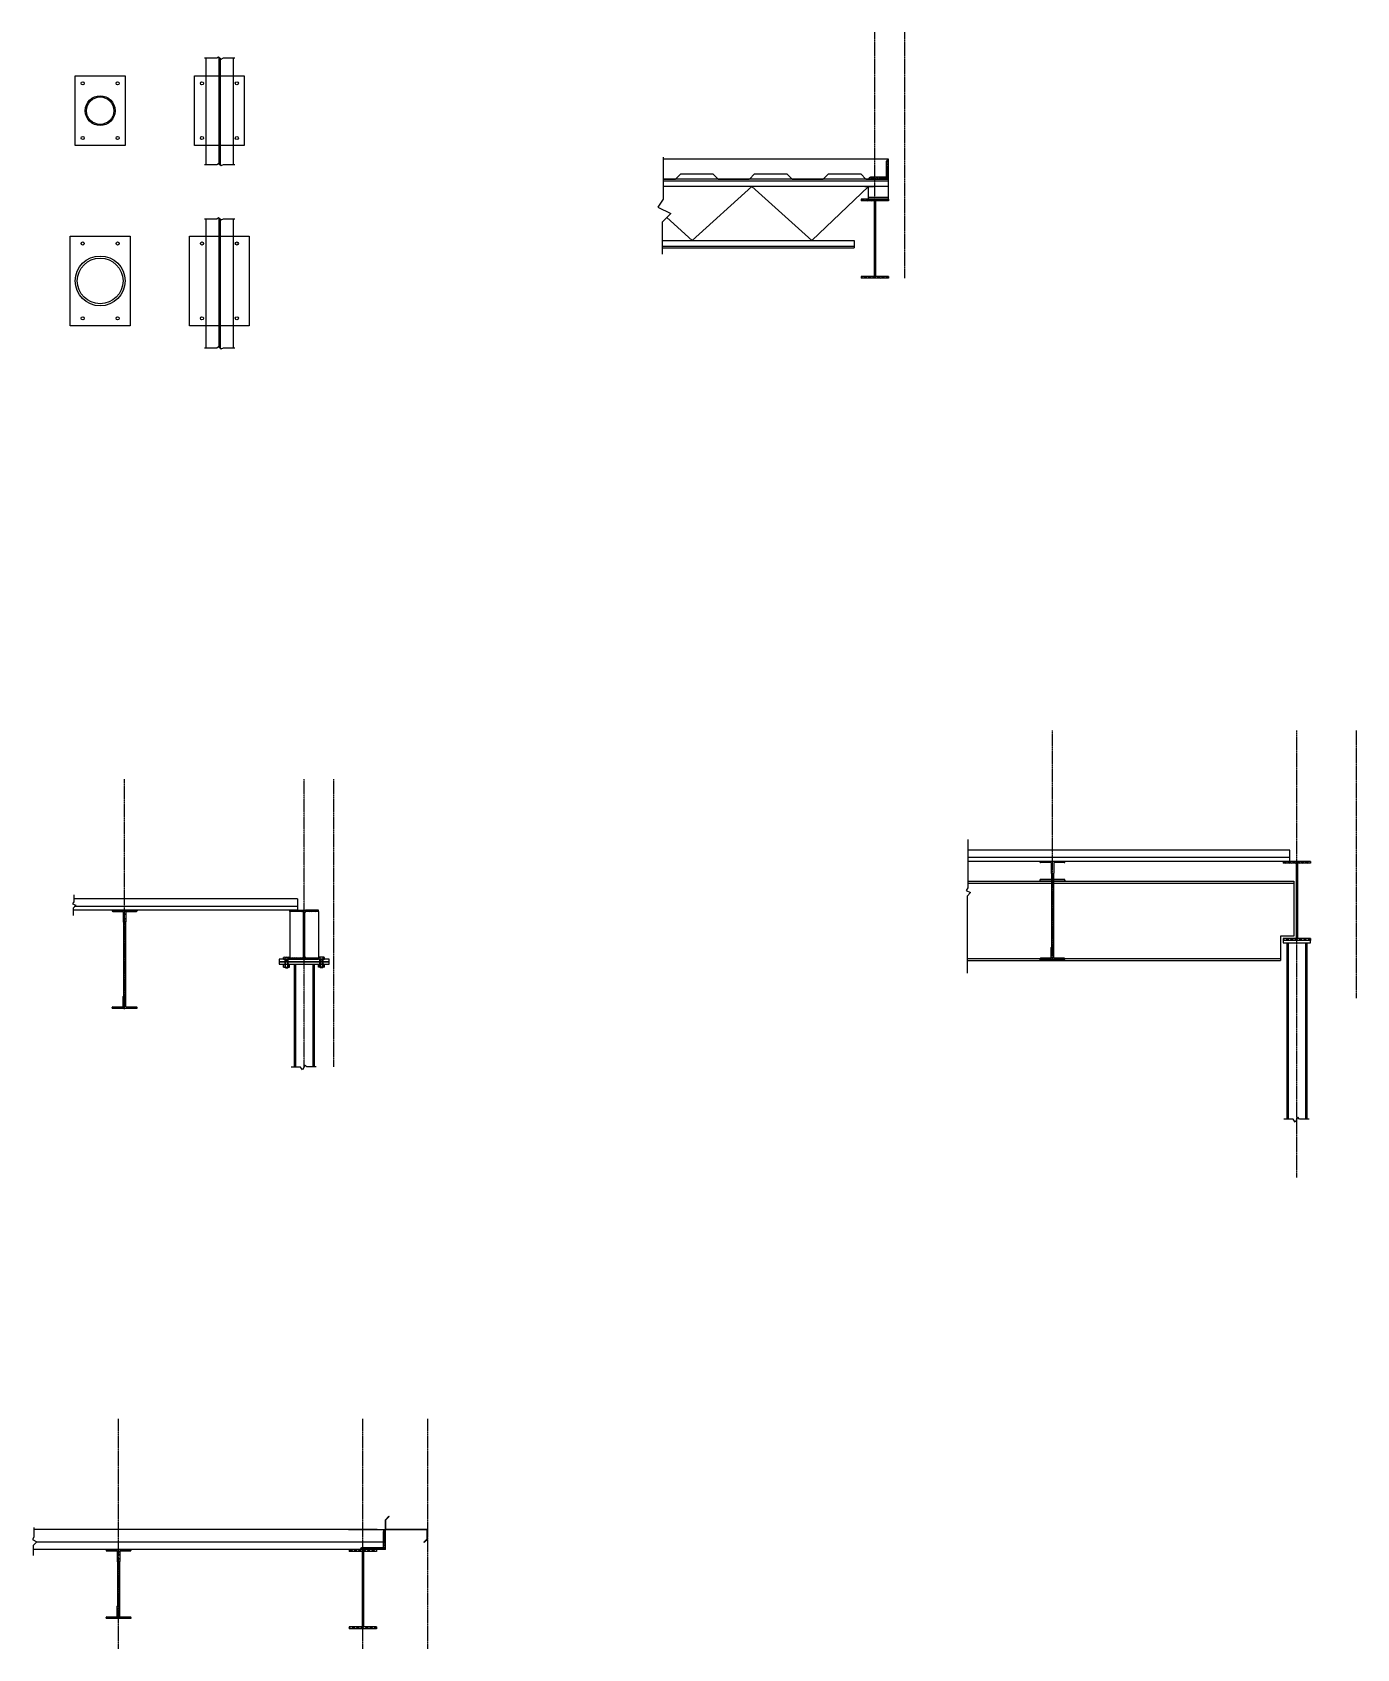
# Model space of a CAD drawing. Header units: millimetres. Extents: x -83614 to 248318, y 36678 to 90681.
# Drawn here: x 234848 to 241593, y 81213 to 89449 of the extents above; entities that cross this region are included whole.
import ezdxf

# ---------------------------------------------------------------- set-up
doc = ezdxf.new("R2010")
doc.units = ezdxf.units.MM
doc.linetypes.add('CENTER', pattern=[2, 1.25, -0.25, 0.25, -0.25])
for name, color, linetype in [('Arch_Section_Truss', 45, 'Continuous'), ('C-241-1', 241, 'Continuous'), ('Center', 251, 'CENTER'), ('L1', 1, 'Continuous'), ('LAYER131A', 131, 'Continuous'), ('Section_Sheathing', 150, 'Continuous'), ('Struc_Section_BP', 135, 'Continuous'), ('Struc_Section_Conc', 71, 'Continuous'), ('Struc_Section_OWSJ', 131, 'Continuous'), ('Struc_Section_StAngle', 2, 'Continuous'), ('Struc_Section_Steel', 11, 'Continuous'), ('Struc_Section_StGirt', 151, 'Continuous'), ('Struc_Steel_Beam', 22, 'Continuous'), ('Struc_Steel_Deck', 41, 'Continuous'), ('Struc_Steel_Joist', 21, 'Continuous'), ('TEXT', 4, 'Continuous')]:
    doc.layers.add(name, color=color, linetype=linetype)

# ---------------------------------------------------------------- blocks, each defined once
blk = doc.blocks.new('Hex Nut - 10 mm side')
at = {"color": 0, "linetype": 'Continuous'}
for p, q in [((-9.2, -6.8), (-9.2, 6.8)), ((-0.7, 9.1), (-8.5, 9.1)), ((-0.7, 4.5), (-8.5, 4.5)), ((0, -6.8), (0, 6.8)), ((-0.7, -4.5), (-8.5, -4.5)), ((-0.7, -9.1), (-8.5, -9.1))]:
    blk.add_line(p, q, dxfattribs=at)
for centre, radius, start, end in [((-5, 6.8), 4.19, 147.1328, 212.8672), ((6.6, 0), 15.7, 163.2214, 196.7786), ((-4.2, 6.8), 4.19, 327.1328, 32.8672), ((-15.7, 0), 15.7, 343.2214, 16.7787), ((-5, -6.8), 4.19, 147.1328, 212.8672), ((-4.2, -6.8), 4.19, 327.1328, 32.8672)]:
    blk.add_arc(centre, radius, start, end, dxfattribs=at)
blk = doc.blocks.new('OWSJ1')
at = {"layer": 'TEXT'}
h = blk.add_hatch(dxfattribs=at)
h.set_pattern_fill('STEEL', color=131, scale=8, style=0)
h.set_pattern_definition([(45, (-5931.7465, -888.5996), (-0.70710678, 0.70710678), []), (45, (-5931.7465, -888.0996), (-0.70710678, 0.70710678), [])])
h.paths.add_polyline_path([(-0.25, 11.38, 0.414214), (-0.13, 11.25), (0.12, 11.25, 0.414214), (0.25, 11.38), (0.25, 13.5), (2.37, 13.5, 0.414214), (2.5, 13.62), (2.5, 13.75), (-2.5, 13.75), (-2.5, 13.62, 0.414214), (-2.38, 13.5), (-0.25, 13.5)])
h.paths.add_polyline_path([(-2.5, 0), (2.5, 0), (2.5, 0.12, 0.414214), (2.37, 0.25), (0.25, 0.25), (0.25, 2.37, 0.414214), (0.12, 2.5), (-0.13, 2.5, 0.414214), (-0.25, 2.37), (-0.25, 0.25), (-2.38, 0.25, 0.414214), (-2.5, 0.12)])
at = {"layer": 'Struc_Steel_Joist', "color": 150}
for p, q in [((-2.5, 13.75), (2.5, 13.75)), ((-2.5, 13.75), (-2.5, 13.62)), ((-2.38, 13.5), (-0.25, 13.5)), ((-0.25, 13.5), (-0.25, 11.38)), ((0.25, 13.5), (2.37, 13.5)), ((0.25, 13.5), (0.25, 11.38)), ((2.5, 13.75), (2.5, 13.62)), ((-0.19, 11.27), (-0.19, 2.48)), ((-0.13, 11.25), (0.12, 11.25)), ((0.19, 11.27), (0.19, 2.48)), ((-2.5, 0), (-2.5, 0.12)), ((-2.5, 0), (2.5, 0)), ((-2.38, 0.25), (-0.25, 0.25)), ((-0.25, 0.25), (-0.25, 2.37)), ((-0.13, 2.5), (0.12, 2.5)), ((0.25, 0.25), (0.25, 2.37)), ((0.25, 0.25), (2.37, 0.25)), ((2.5, 0), (2.5, 0.12))]:
    blk.add_line(p, q, dxfattribs=at)
for centre, start, end in [((-2.38, 13.62), 180, 270), ((2.37, 13.62), 270, 0), ((-0.13, 11.38), 180, 270), ((0.12, 11.38), 270, 0), ((-2.38, 0.12), 90, 180), ((-0.13, 2.37), 90, 180), ((0.12, 2.37), 0, 90), ((2.37, 0.12), 0, 90)]:
    blk.add_arc(centre, 0.125, start, end, dxfattribs=at)

msp = doc.modelspace()

# ---------------------------------------------------------------- hatches: boundary and pattern name
at = {"layer": 'Struc_Section_StAngle'}
h = msp.add_hatch(dxfattribs=at)
h.set_pattern_fill('STEEL', color=256, scale=76.2, style=0)
h.set_pattern_definition([(135, (464474.376, 1223.722), (6.7351921, 6.7351921), []), (135, (464474.376, 1228.4845), (6.7351921, 6.7351921), [])])
h.paths.add_polyline_path([(239116.75458, 88710.31734, 0.4142135624), (239107.22958, 88700.79234), (239208.82958, 88700.79234), (239208.82958, 88802.39234, 0.4142135624), (239199.30458, 88792.86734), (239199.30458, 88710.31734)])
h = msp.add_hatch(dxfattribs=at)
h.set_pattern_fill('STEEL', color=256, scale=76.2, style=0)
h.set_pattern_definition([(135, (461911.672, -5759.137), (6.7351921, 6.7351921), []), (135, (461911.672, -5754.375), (6.7351921, 6.7351921), [])])
h.paths.add_polyline_path([(236528.6503, 81727.45832, 0.4142135624), (236519.1253, 81717.93332), (236646.1253, 81717.93332), (236646.1253, 81819.53332, 0.4142135624), (236636.6003, 81810.00832), (236636.6003, 81727.45832)])
at = {"layer": 'Struc_Section_Steel', "ltscale": 2}
h = msp.add_hatch(dxfattribs=at)
h.set_pattern_fill('STEEL', color=256, scale=127, style=0)
h.set_pattern_definition([(135, (238896.004, 85389.28), (11.22532, 11.22532), []), (135, (238896.004, 85397.218), (11.22532, 11.22532), [])])
h.paths.add_polyline_path([(236159.13826, 84968.54447), (236159.13826, 84976.48197), (236305.18826, 84976.48197), (236305.18826, 84968.54447), (236241.68826, 84968.54447, 0.4142135624), (236235.33826, 84962.19447), (236235.33826, 84739.94447, 0.4142135624), (236241.68826, 84733.59447), (236305.18826, 84733.59447), (236305.18826, 84725.65697), (236159.13826, 84725.65697), (236159.13826, 84733.59447), (236222.63826, 84733.59447, 0.4142135624), (236228.98826, 84739.94447), (236228.98826, 84962.19447, 0.4142135624), (236222.63826, 84968.54447)])
at = {"layer": 'Struc_Steel_Beam'}
h = msp.add_hatch(dxfattribs=at)
h.set_pattern_fill('STEEL', color=256, scale=127, style=0)
h.set_pattern_definition([(135, (243200.934, 89004.434), (11.22532, 11.22532), []), (135, (243200.934, 89012.372), (11.22532, 11.22532), [])])
h.paths.add_polyline_path([(239208.74631, 88599.19234), (239208.74631, 88589.66734), (239142.07131, 88589.66734), (239142.07131, 88205.49234), (239208.74631, 88205.49234), (239208.74631, 88195.96734), (239138.89631, 88195.96734), (239138.89631, 88599.19234)])
h.paths.add_polyline_path([(239069.04631, 88589.66734), (239069.04631, 88599.19234), (239138.89631, 88599.19234), (239138.89631, 88195.96734), (239069.04631, 88195.96734), (239069.04631, 88205.49234), (239135.72131, 88205.49234), (239135.72131, 88589.66734)])
h = msp.add_hatch(dxfattribs=at)
h.set_pattern_fill('STEEL', color=256, scale=127, style=0)
h.set_pattern_definition([(135, (245350.637, 85630.085), (11.22532, 11.22532), []), (135, (245350.637, 85638.023), (11.22532, 11.22532), [])])
h.paths.add_polyline_path([(241358.44878, 85224.84367), (241358.44878, 85215.31867), (241291.77378, 85215.31867), (241291.77378, 84831.14367), (241358.44878, 84831.14367), (241358.44878, 84821.61867), (241288.59878, 84821.61867), (241288.59878, 85224.84367)])
h.paths.add_polyline_path([(241218.74878, 85215.31867), (241218.74878, 85224.84367), (241288.59878, 85224.84367), (241288.59878, 84821.61867), (241218.74878, 84821.61867), (241218.74878, 84831.14367), (241285.42378, 84831.14367), (241285.42378, 85215.31867)])
h = msp.add_hatch(dxfattribs=at)
h.set_pattern_fill('STEEL', color=256, scale=127, style=0)
h.set_pattern_definition([(135, (240593.863, 82123.175), (11.22532, 11.22532), []), (135, (240593.863, 82131.113), (11.22532, 11.22532), [])])
h.paths.add_polyline_path([(236601.6753, 81717.93332), (236601.6753, 81708.40832), (236535.0003, 81708.40832), (236535.0003, 81324.23332), (236601.6753, 81324.23332), (236601.6753, 81314.70832), (236531.8253, 81314.70832), (236531.8253, 81717.93332)])
h.paths.add_polyline_path([(236461.9753, 81708.40832), (236461.9753, 81717.93332), (236531.8253, 81717.93332), (236531.8253, 81314.70832), (236461.9753, 81314.70832), (236461.9753, 81324.23332), (236528.6503, 81324.23332), (236528.6503, 81708.40832)])
at = {"layer": 'TEXT'}
h = msp.add_hatch(dxfattribs=at)
h.set_pattern_fill('STEEL', color=256, scale=203.2, style=0)
h.set_pattern_definition([(45, (84651.403, 62056.803), (-17.9605122, 17.9605122), []), (45, (84651.403, 62069.503), (-17.9605122, 17.9605122), [])])
h.paths.add_polyline_path([(235381.26326, 84973.30697, -0.4142135624), (235378.08826, 84970.13197), (235324.11326, 84970.13197), (235324.11326, 84916.15697, -0.4142135624), (235320.93826, 84912.98197), (235314.58826, 84912.98197, -0.4142135624), (235311.41326, 84916.15697), (235311.41326, 84970.13197), (235257.43826, 84970.13197, -0.4142135624), (235254.26326, 84973.30697), (235254.26326, 84976.48197), (235381.26326, 84976.48197)])
h.paths.add_polyline_path([(235381.26326, 84476.60997), (235254.26326, 84476.60997), (235254.26326, 84479.78497, -0.4142135624), (235257.43826, 84482.95997), (235311.41326, 84482.95997), (235311.41326, 84536.93497, -0.4142135624), (235314.58826, 84540.10997), (235320.93826, 84540.10997, -0.4142135624), (235324.11326, 84536.93497), (235324.11326, 84482.95997), (235378.08826, 84482.95997, -0.4142135624), (235381.26326, 84479.78497)])

# ---------------------------------------------------------------- linework, layer by layer
at = {"layer": 'Arch_Section_Truss'}
for p, q in [((239980.49878, 85224.84367), (239980.49878, 85221.66867)), ((240107.49878, 85224.84367), (239980.49878, 85224.84367)), ((240037.64878, 85218.49367), (239983.67378, 85218.49367)), ((240037.64878, 85218.49367), (240037.64878, 85164.51867)), ((240039.23628, 85161.76903), (240039.23628, 84787.9193)), ((240039.23628, 85161.76903), (240039.23628, 85132.76867)), ((240047.17378, 85161.34367), (240040.82378, 85161.34367)), ((240048.76128, 85161.76903), (240048.76128, 84787.9193)), ((240048.76128, 85161.76903), (240048.76128, 85132.76867)), ((240104.32378, 85218.49367), (240050.34878, 85218.49367)), ((240050.34878, 85218.49367), (240050.34878, 85164.51867)), ((240107.49878, 85224.84367), (240107.49878, 85221.66867)), ((239980.49878, 85129.59367), (239980.49878, 85123.24367)), ((240039.23628, 85123.24367), (239980.49878, 85123.24367)), ((240039.23628, 85132.76867), (239983.67378, 85132.76867)), ((240104.32378, 85132.76867), (240048.76128, 85132.76867)), ((240107.49878, 85123.24367), (240048.76128, 85123.24367)), ((240107.49878, 85129.59367), (240107.49878, 85123.24367)), ((240037.64878, 84731.19467), (240037.64878, 84785.16967)), ((240047.17378, 84788.34467), (240040.82378, 84788.34467)), ((240050.34878, 84731.19467), (240050.34878, 84785.16967)), ((239980.49878, 84724.84467), (239980.49878, 84728.01967)), ((240107.49878, 84724.84467), (239980.49878, 84724.84467)), ((240037.64878, 84731.19467), (239983.67378, 84731.19467)), ((240104.32378, 84731.19467), (240050.34878, 84731.19467)), ((240107.49878, 84724.84467), (240107.49878, 84728.01967))]:
    msp.add_line(p, q, dxfattribs=at)
for centre, start, end in [((239983.67378, 85221.66867), 180, 270), ((240040.82378, 85164.51867), 180, 270), ((240047.17378, 85164.51867), 270, 0), ((240104.32378, 85221.66867), 270, 0), ((239983.67378, 85129.59367), 90, 180), ((240104.32378, 85129.59367), 0, 90), ((240040.82378, 84785.16967), 90, 180), ((240047.17378, 84785.16967), 0, 90), ((239983.67378, 84728.01967), 90, 180), ((240104.32378, 84728.01967), 0, 90)]:
    msp.add_arc(centre, 3.175, start, end, dxfattribs=at)
at = {"layer": 'C-241-1', "ltscale": 0.05}
for p, q in [((236128.10977, 84726.64122), (236128.10977, 84735.41534)), ((236128.10977, 84726.64122), (236158.41675, 84726.64122)), ((236131.28824, 84726.64122), (236128.10977, 84726.64122)), ((236131.28824, 84725.65697), (236131.28824, 84726.64122)), ((236131.28824, 84725.65697), (236155.23827, 84725.65697)), ((236131.89814, 84736.53292), (236154.62837, 84736.53292)), ((236135.06119, 84721.96604), (236151.46532, 84721.96604)), ((236135.06119, 84685.00113), (236151.46532, 84685.00113)), ((236137.76787, 84682.29445), (236135.06119, 84685.00113)), ((236135.68651, 84726.64122), (236135.68651, 84735.41534)), ((236137.76787, 84682.29445), (236148.75864, 84682.29445)), ((236148.75864, 84682.29445), (236151.46532, 84685.00113)), ((236150.84, 84726.64122), (236150.84, 84735.41534)), ((236155.23827, 84726.64122), (236158.41675, 84726.64122)), ((236155.23827, 84725.65697), (236155.23827, 84726.64122)), ((236158.41675, 84726.64122), (236158.41675, 84735.41534)), ((236305.90977, 84726.64122), (236305.90977, 84735.41534)), ((236336.21675, 84726.64122), (236305.90977, 84726.64122)), ((236309.08824, 84726.64122), (236305.90977, 84726.64122)), ((236309.08824, 84725.65697), (236309.08824, 84726.64122)), ((236333.03827, 84725.65697), (236309.08824, 84725.65697)), ((236332.42837, 84736.53292), (236309.69814, 84736.53292)), ((236329.26532, 84721.96604), (236312.86119, 84721.96604)), ((236329.26532, 84685.00113), (236312.86119, 84685.00113)), ((236315.56787, 84682.29445), (236312.86119, 84685.00113)), ((236313.48651, 84726.64122), (236313.48651, 84735.41534)), ((236326.55864, 84682.29445), (236315.56787, 84682.29445)), ((236326.55864, 84682.29445), (236329.26532, 84685.00113)), ((236328.64, 84726.64122), (236328.64, 84735.41534)), ((236333.03827, 84726.64122), (236336.21675, 84726.64122)), ((236333.03827, 84725.65697), (236333.03827, 84726.64122)), ((236336.21675, 84726.64122), (236336.21675, 84735.41534))]:
    msp.add_line(p, q, dxfattribs=at)
at = {"layer": 'C-241-1', "ltscale": 0.5}
for p, q in [((236135.06119, 84685.00113), (236135.06119, 84725.65697)), ((236137.76787, 84685.00113), (236137.76787, 84721.96604)), ((236148.75864, 84685.00113), (236148.75864, 84721.96604)), ((236151.46532, 84685.00113), (236151.46532, 84725.65697)), ((236312.86119, 84685.00113), (236312.86119, 84725.65697)), ((236315.56787, 84685.00113), (236315.56787, 84721.96604)), ((236326.55864, 84685.00113), (236326.55864, 84721.96604)), ((236329.26532, 84685.00113), (236329.26532, 84725.65697))]:
    msp.add_line(p, q, dxfattribs=at)
at = {"layer": 'C-241-1', "ltscale": 0.05}
for centre in [(235104.72526, 89189.57166), (235282.52526, 89189.57166), (235711.96727, 89189.57166), (235889.76727, 89189.57166), (235104.72526, 88910.17166), (235282.52526, 88910.17166), (235711.96727, 88910.17166), (235889.76727, 88910.17166), (235104.72526, 88372.81172), (235282.52526, 88372.81172), (235711.96727, 88372.81172), (235889.76727, 88372.81172), (235104.72526, 87991.81172), (235282.52526, 87991.81172), (235711.96727, 87991.81172), (235889.76727, 87991.81172)]:
    msp.add_circle(centre, 7.9375, dxfattribs=at)
for centre, radius, start, end in [((236131.89814, 84729.5524), 6.98052, 57.13278, 122.86722), ((236143.26326, 84710.2863), 26.24661, 73.22135, 106.77865), ((236154.62837, 84729.5524), 6.98052, 57.13278, 122.86722), ((236309.69814, 84729.5524), 6.98052, 57.13278, 122.86722), ((236321.06326, 84710.2863), 26.24661, 73.22135, 106.77865), ((236332.42837, 84729.5524), 6.98052, 57.13278, 122.86722)]:
    msp.add_arc(centre, radius, start, end, dxfattribs=at)
at = {"layer": 'Center', "ltscale": 5}
for p, q in [((239138.89631, 88195.96734), (239138.89631, 89449.06668)), ((239291.29631, 88195.96734), (239291.29631, 89449.06668)), ((240043.99878, 84720.01867), (240043.99878, 85891.87512)), ((241288.59878, 83613.10909), (241288.59878, 85891.87512)), ((241593.39878, 84526.91744), (241593.39878, 85891.87512)), ((235317.76326, 84471.65697), (235317.76326, 85643.51343)), ((236232.16326, 84177.13452), (236232.16326, 85643.51343)), ((236384.56326, 84177.13452), (236384.56326, 85643.51343)), ((235287.2253, 81213.10832), (235287.2253, 82384.96477)), ((236531.8253, 81213.10832), (236531.8253, 82384.96477)), ((236862.0253, 81213.10832), (236862.0253, 82384.96477))]:
    msp.add_line(p, q, dxfattribs=at)
at = {"layer": 'L1'}
for p, q in [((238060.48382, 88812.5504), (238060.48382, 88598.18761)), ((238060.48382, 88598.18761), (238033.62626, 88557.94435)), ((238033.62626, 88557.94435), (238100.77025, 88526.6686)), ((238100.77025, 88526.6686), (238056.00755, 88481.12085)), ((238056.00755, 88481.12085), (238056.00755, 88319.5116)), ((239613.25939, 85336.60172), (239613.25939, 85089.11827)), ((239613.25939, 85089.11827), (239604.92684, 85076.6328)), ((235059.761, 85018.16164), (235053.51158, 85008.79754)), ((235053.51158, 85008.79754), (235070.2808, 85000.98642)), ((235070.2808, 85000.98642), (235056.4038, 84986.86605)), ((235059.761, 85054.56677), (235059.761, 85018.16164)), ((239604.92684, 85076.6328), (239627.28579, 85066.21798)), ((239627.28579, 85066.21798), (239608.78312, 85047.39082)), ((239608.78312, 85047.39082), (239608.78312, 84655.12752)), ((235056.4038, 84986.86605), (235056.4038, 84948.46842)), ((234856.48592, 81829.69138), (234856.48592, 81781.1512)), ((234856.48592, 81781.1512), (234848.15336, 81768.66573)), ((234848.15336, 81768.66573), (234870.51231, 81758.25091)), ((234870.51231, 81758.25091), (234852.00965, 81739.42375)), ((234852.00965, 81739.42375), (234852.00965, 81688.22691))]:
    msp.add_line(p, q, dxfattribs=at)
at = {"layer": 'LAYER131A'}
for p, q in [((241237.79878, 84808.91867), (241237.79878, 83910.65761)), ((241339.39878, 84808.91867), (241339.39878, 83911.34272)), ((236359.16326, 84712.95697), (236105.16326, 84712.95697)), ((236181.36326, 84700.25697), (236181.36326, 84176.70151)), ((236282.96326, 84700.25697), (236282.96326, 84177.38661))]:
    msp.add_line(p, q, dxfattribs=at)
at = {"layer": 'LAYER131A', "ltscale": 5}
for centre, radius in [((235193.62526, 89049.87166), 76.2), ((235193.62526, 89049.87166), 69.85), ((235193.62526, 88182.31172), 127.0254), ((235193.62526, 88182.31172), 116.43995)]:
    msp.add_circle(centre, radius, dxfattribs=at)
at = {"layer": 'Section_Sheathing', "ltscale": 2}
for p, q in [((241253.67378, 85281.99367), (239613.25939, 85281.99367)), ((241253.67378, 85243.89367), (239613.25939, 85243.89367)), ((241253.67378, 85224.84367), (241253.67378, 85281.99367)), ((241253.67378, 85224.84367), (239613.25939, 85224.84367)), ((236197.86457, 85033.63197), (235059.761, 85033.63197)), ((236197.86457, 84995.53197), (235064.92036, 84995.53197)), ((236197.86457, 85033.63197), (236197.86457, 84976.48197)), ((236197.86457, 84976.48197), (235056.4038, 84976.48197)), ((236214.04639, 84176.70151), (236166.4146, 84176.70151)), ((236224.33344, 84162.31357), (236214.04639, 84176.70151)), ((236237.36382, 84186.97859), (236224.33344, 84162.31357)), ((236245.5933, 84177.38661), (236237.36382, 84186.97859)), ((236294.62117, 84177.38661), (236245.5933, 84177.38661)), ((241270.48191, 83910.65761), (241222.85013, 83910.65761)), ((241280.76897, 83896.26968), (241270.48191, 83910.65761)), ((241293.79934, 83920.9347), (241280.76897, 83896.26968)), ((241302.02882, 83911.34272), (241293.79934, 83920.9347)), ((241351.0567, 83911.34272), (241302.02882, 83911.34272))]:
    msp.add_line(p, q, dxfattribs=at)
at = {"layer": 'Struc_Section_BP', "ltscale": 2}
for p, q in [((236159.13826, 84968.54447), (236159.13826, 84733.59447)), ((236305.18826, 84968.54447), (236305.18826, 84733.59447))]:
    msp.add_line(p, q, dxfattribs=at)
for points in [[(235320.62526, 88872.07166), (235066.62526, 88872.07166), (235066.62526, 89227.67166), (235320.62526, 89227.67166)], [(235346.02526, 87953.71172), (235041.22526, 87953.71172), (235041.22526, 88410.91172), (235346.02526, 88410.91172)], [(241218.74878, 84808.91867), (241358.44878, 84808.91867), (241358.44878, 84821.61867), (241218.74878, 84821.61867)], [(236105.16326, 84712.95697), (236359.16326, 84712.95697), (236359.16326, 84725.65697), (236105.16326, 84725.65697)], [(236105.16326, 84700.25697), (236359.16326, 84700.25697), (236359.16326, 84712.95697), (236105.16326, 84712.95697)]]:
    msp.add_lwpolyline(points, close=True, dxfattribs=at)
for points in [[(235731.01727, 88872.07166), (235673.86727, 88872.07166), (235673.86727, 89227.67166), (235731.01727, 89227.67166)], [(235870.71727, 89227.67166), (235927.86727, 89227.67166), (235927.86727, 88872.07166), (235870.71727, 88872.07166)], [(235731.01727, 87953.71172), (235648.46727, 87953.71172), (235648.46727, 88410.91172), (235731.01727, 88410.91172)], [(235870.71727, 88410.91172), (235953.26727, 88410.91172), (235953.26727, 87953.71172), (235870.71727, 87953.71172)]]:
    msp.add_lwpolyline(points, dxfattribs=at)
at = {"layer": 'Struc_Section_BP', "ltscale": 3}
for points in [[(235731.01727, 89227.67166), (235870.71727, 89227.67166)], [(235870.71727, 88872.07166), (235731.01727, 88872.07166)], [(235731.01727, 88410.91172), (235870.71727, 88410.91172)], [(235870.71727, 87953.71172), (235731.01727, 87953.71172)]]:
    msp.add_lwpolyline(points, dxfattribs=at)
at = {"layer": 'Struc_Section_Conc', "ltscale": 2}
for p, q in [((239208.82958, 88802.39234), (238060.48382, 88802.39234)), ((238123.98184, 88700.79234), (238150.53359, 88727.3441)), ((238150.53359, 88727.3441), (238314.98381, 88727.3441)), ((238341.53557, 88700.79234), (238314.98381, 88727.3441)), ((238500.21934, 88700.79234), (238526.77109, 88727.3441)), ((238526.77109, 88727.3441), (238691.22131, 88727.3441)), ((238717.77307, 88700.79234), (238691.22131, 88727.3441)), ((238876.45684, 88700.79234), (238903.00859, 88727.3441)), ((238903.00859, 88727.3441), (239067.45881, 88727.3441)), ((239094.01057, 88700.79234), (239067.45881, 88727.3441)), ((238060.48382, 88700.79234), (238123.2212, 88700.79234)), ((238123.98184, 88700.79234), (238060.48382, 88700.79234)), ((238341.53557, 88700.79234), (238499.4587, 88700.79234)), ((238500.21934, 88700.79234), (238422.82296, 88700.79234)), ((238717.77307, 88700.79234), (238875.6962, 88700.79234)), ((238876.45684, 88700.79234), (238799.06046, 88700.79234)), ((239094.01057, 88700.79234), (239208.82958, 88700.79234)), ((239208.82958, 88700.79234), (239175.29796, 88700.79234)), ((236604.8503, 81819.53332), (234856.48592, 81819.53332)), ((236458.8003, 81819.53332), (236646.1253, 81819.53332)), ((236582.6253, 81717.93332), (234852.00965, 81717.93332))]:
    msp.add_line(p, q, dxfattribs=at)
at = {"layer": 'Struc_Section_Conc', "ltscale": 20}
msp.add_line((236636.6003, 81756.03332), (234868.33294, 81756.03332), dxfattribs=at)
at = {"layer": 'Struc_Section_StAngle', "ltscale": 5}
for p, q in [((239199.30458, 88710.31734), (239199.30458, 88792.86734)), ((239208.82958, 88700.79234), (239208.82958, 88802.39234)), ((239199.30458, 88710.31734), (239116.75458, 88710.31734)), ((239208.82958, 88700.79234), (239107.22958, 88700.79234)), ((236636.6003, 81727.45832), (236636.6003, 81810.00832)), ((236646.1253, 81717.93332), (236646.1253, 81819.53332)), ((236646.1253, 81717.93332), (236519.1253, 81717.93332)), ((236636.6003, 81727.45832), (236528.6503, 81727.45832))]:
    msp.add_line(p, q, dxfattribs=at)
at = {"layer": 'Struc_Section_StAngle'}
for p, q in [((239208.82958, 88802.39234), (239208.82958, 88802.39234)), ((236646.1253, 81819.53332), (236646.1253, 81819.53332))]:
    msp.add_line(p, q, dxfattribs=at)
at = {"layer": 'Struc_Section_StAngle', "ltscale": 5}
for centre in [(239208.82958, 88792.86734), (239116.75458, 88700.79234), (236646.1253, 81810.00832), (236528.6503, 81717.93332)]:
    msp.add_arc(centre, 9.525, 90, 180, dxfattribs=at)
at = {"layer": 'Struc_Section_Steel', "ltscale": 2}
for p, q in [((236159.13826, 84968.54447), (236159.13826, 84976.48197)), ((236305.18826, 84976.48197), (236240.16426, 84976.48197)), ((236305.18826, 84968.54447), (236305.18826, 84976.48197))]:
    msp.add_line(p, q, dxfattribs=at)
at = {"layer": 'Struc_Section_Steel'}
for p, q in [((236159.13826, 84976.48197), (236159.13826, 84968.54447)), ((236159.13826, 84976.48197), (236224.16226, 84976.48197)), ((236222.63826, 84968.54447), (236159.13826, 84968.54447)), ((236162.31326, 84976.48197), (236302.01326, 84976.48197)), ((236228.98826, 84739.94447), (236228.98826, 84962.19447)), ((236235.33826, 84739.94447), (236235.33826, 84962.19447)), ((236305.18826, 84968.54447), (236241.68826, 84968.54447)), ((236159.13826, 84733.59447), (236222.63826, 84733.59447)), ((236159.13826, 84733.59447), (236159.13826, 84725.65697)), ((236159.13826, 84725.65697), (236305.18826, 84725.65697)), ((236241.68826, 84733.59447), (236305.18826, 84733.59447)), ((236305.18826, 84725.65697), (236305.18826, 84733.59447))]:
    msp.add_line(p, q, dxfattribs=at)
at = {"layer": 'Struc_Section_Steel', "ltscale": 10}
for p, q in [((241244.14878, 84808.91867), (241244.14878, 83910.65761)), ((241333.04878, 84808.91867), (241333.04878, 83911.34272)), ((236187.71326, 84700.25697), (236187.71326, 84176.70151)), ((236276.61326, 84700.25697), (236276.61326, 84177.38661))]:
    msp.add_line(p, q, dxfattribs=at)
at = {"layer": 'Struc_Section_Steel'}
for centre, start, end in [((236222.63826, 84962.19447), 0, 90), ((236241.68826, 84962.19447), 90, 180), ((236222.63826, 84739.94447), 270, 0), ((236241.68826, 84739.94447), 180, 270)]:
    msp.add_arc(centre, 6.35, start, end, dxfattribs=at)
at = {"layer": 'Struc_Section_StGirt'}
for p, q in [((236646.1253, 81870.33332), (236664.08581, 81888.29383)), ((236649.3003, 81869.01819), (236666.33088, 81886.04877)), ((236664.08581, 81888.29383), (236666.33088, 81886.04877)), ((236646.1253, 81819.53332), (236858.8503, 81819.53332)), ((236649.3003, 81822.70832), (236862.0253, 81822.70832)), ((236858.8503, 81773.22345), (236858.8503, 81819.53332)), ((236858.8503, 81773.22345), (236841.81973, 81756.19287)), ((236844.06479, 81753.94781), (236841.81973, 81756.19287)), ((236862.0253, 81771.90832), (236844.06479, 81753.94781))]:
    msp.add_line(p, q, dxfattribs=at)
at = {"layer": 'Struc_Section_StGirt', "ltscale": 5}
for p, q in [((236646.1253, 81819.53332), (236646.1253, 81870.33332)), ((236649.3003, 81822.70832), (236649.3003, 81869.01819))]:
    msp.add_line(p, q, dxfattribs=at)
at = {"layer": 'Struc_Steel_Beam'}
for p, q in [((235724.95009, 89318.27286), (235787.31038, 89318.27286)), ((235731.01727, 89318.27286), (235731.01727, 88775.60998)), ((235787.31038, 89318.27286), (235796.66438, 89323.46487)), ((235796.66438, 89323.46487), (235810.69537, 89313.08056)), ((235797.69227, 89322.70413), (235797.69227, 88780.04126)), ((235804.04227, 89318.00451), (235804.04227, 88775.34164)), ((235810.69537, 89313.08056), (235822.12779, 89318.27286)), ((235822.12779, 89318.27286), (235878.77136, 89318.27286)), ((235870.71727, 89318.27286), (235870.71727, 88775.60998)), ((235724.95009, 88775.60998), (235787.31038, 88775.60998)), ((235787.31038, 88775.60998), (235796.66438, 88780.802)), ((235796.66438, 88780.802), (235810.69537, 88770.41769)), ((235810.69537, 88770.41769), (235822.12779, 88775.60998)), ((235822.12779, 88775.60998), (235878.77136, 88775.60998)), ((239208.74631, 88599.19234), (239069.04631, 88599.19234)), ((239069.04631, 88599.19234), (239069.04631, 88589.66734)), ((239135.72131, 88589.66734), (239069.04631, 88589.66734)), ((239135.72131, 88589.66734), (239135.72131, 88205.49234)), ((239142.07131, 88589.66734), (239142.07131, 88205.49234)), ((239208.74631, 88589.66734), (239142.07131, 88589.66734)), ((239208.74631, 88599.19234), (239208.74631, 88589.66734)), ((235724.95009, 88499.52424), (235787.31038, 88499.52424)), ((235731.01727, 88499.52424), (235731.01727, 87842.21581)), ((235787.31038, 88499.52424), (235796.66438, 88504.71626)), ((235796.66438, 88504.71626), (235810.69537, 88494.33195)), ((235797.69227, 88503.95552), (235797.69227, 87846.64709)), ((235804.04227, 88499.2559), (235804.04227, 87841.94746)), ((235810.69537, 88494.33195), (235822.12779, 88499.52424)), ((235822.12779, 88499.52424), (235878.77136, 88499.52424)), ((235870.71727, 88499.52424), (235870.71727, 87842.21581)), ((239135.72131, 88205.49234), (239069.04631, 88205.49234)), ((239069.04631, 88205.49234), (239069.04631, 88195.96734)), ((239208.74631, 88195.96734), (239069.04631, 88195.96734)), ((239208.74631, 88205.49234), (239142.07131, 88205.49234)), ((239208.74631, 88205.49234), (239208.74631, 88195.96734)), ((235724.95009, 87842.21581), (235787.31038, 87842.21581)), ((235787.31038, 87842.21581), (235796.66438, 87847.40782)), ((235796.66438, 87847.40782), (235810.69537, 87837.02352)), ((235810.69537, 87837.02352), (235822.12779, 87842.21581)), ((235822.12779, 87842.21581), (235878.77136, 87842.21581)), ((241358.44878, 85224.84367), (241218.74878, 85224.84367)), ((241218.74878, 85224.84367), (241218.74878, 85215.31867)), ((241285.42378, 85215.31867), (241218.74878, 85215.31867)), ((241285.42378, 85215.31867), (241285.42378, 84831.14367)), ((241291.77378, 85215.31867), (241291.77378, 84831.14367)), ((241358.44878, 85215.31867), (241291.77378, 85215.31867)), ((241358.44878, 85224.84367), (241358.44878, 85215.31867)), ((239613.25939, 85123.24367), (241272.72378, 85123.24367)), ((239613.25939, 85113.71867), (241272.72378, 85113.71867)), ((241272.72378, 85123.24367), (241272.72378, 84843.84367)), ((241272.72378, 84843.84367), (241206.04878, 84843.84367)), ((241206.04878, 84843.84367), (241206.04878, 84720.01867)), ((241285.42378, 84831.14367), (241218.74878, 84831.14367)), ((241218.74878, 84831.14367), (241218.74878, 84821.61867)), ((241358.44878, 84831.14367), (241291.77378, 84831.14367)), ((241358.44878, 84831.14367), (241358.44878, 84821.61867)), ((241358.44878, 84821.61867), (241218.74878, 84821.61867)), ((239608.78312, 84729.54367), (239980.88845, 84729.54367)), ((239608.78312, 84720.01867), (241206.04878, 84720.01867)), ((240107.10911, 84729.54367), (241206.04878, 84729.54367)), ((236601.6753, 81717.93332), (236461.9753, 81717.93332)), ((236461.9753, 81717.93332), (236461.9753, 81708.40832)), ((236528.6503, 81708.40832), (236461.9753, 81708.40832)), ((236528.6503, 81708.40832), (236528.6503, 81324.23332)), ((236535.0003, 81708.40832), (236535.0003, 81324.23332)), ((236601.6753, 81708.40832), (236535.0003, 81708.40832)), ((236601.6753, 81717.93332), (236601.6753, 81708.40832)), ((236528.6503, 81324.23332), (236461.9753, 81324.23332)), ((236461.9753, 81324.23332), (236461.9753, 81314.70832)), ((236601.6753, 81314.70832), (236461.9753, 81314.70832)), ((236601.6753, 81324.23332), (236535.0003, 81324.23332)), ((236601.6753, 81324.23332), (236601.6753, 81314.70832))]:
    msp.add_line(p, q, dxfattribs=at)
at = {"layer": 'Struc_Steel_Deck'}
for p, q in [((238123.98184, 88700.79234), (238060.48382, 88700.79234)), ((238500.21934, 88700.79234), (238422.82296, 88700.79234))]:
    msp.add_line(p, q, dxfattribs=at)
at = {"layer": 'Struc_Steel_Joist'}
for p, q in [((239208.74631, 88700.79234), (238060.48382, 88700.79234)), ((239208.74631, 88691.26734), (238060.48382, 88691.26734)), ((239208.74631, 88662.69234), (238060.48382, 88662.69234)), ((238208.62131, 88388.88034), (238513.42131, 88662.69234)), ((238513.42131, 88662.69234), (238818.22131, 88388.88034)), ((238818.22131, 88388.88034), (239107.14631, 88662.69234)), ((239088.09631, 88662.69234), (239132.54631, 88662.69234)), ((239107.14631, 88599.19234), (239107.14631, 88662.69234)), ((239208.74631, 88599.19234), (239208.74631, 88700.79234)), ((239107.14631, 88608.71734), (239208.74631, 88608.71734)), ((239107.14631, 88599.19234), (239208.74631, 88599.19234)), ((238079.42119, 88504.94512), (238208.62131, 88388.88034)), ((238056.00755, 88388.88034), (239034.12131, 88388.88034)), ((239034.12131, 88388.88034), (239034.12131, 88350.78034)), ((238056.00755, 88360.30534), (239034.12131, 88360.30534)), ((238056.00755, 88350.78034), (239034.12131, 88350.78034)), ((235254.26326, 84976.48197), (235381.26326, 84976.48197)), ((235254.26326, 84976.48197), (235254.26326, 84973.30697)), ((235257.43826, 84970.13197), (235311.41326, 84970.13197)), ((235311.41326, 84970.13197), (235311.41326, 84916.15697)), ((235313.00076, 84913.40734), (235313.00076, 84539.68461)), ((235314.58826, 84912.98197), (235320.93826, 84912.98197)), ((235322.52576, 84913.40734), (235322.52576, 84539.68461)), ((235324.11326, 84970.13197), (235378.08826, 84970.13197)), ((235324.11326, 84970.13197), (235324.11326, 84916.15697)), ((235381.26326, 84976.48197), (235381.26326, 84973.30697)), ((235311.41326, 84482.95997), (235311.41326, 84536.93497)), ((235314.58826, 84540.10997), (235320.93826, 84540.10997)), ((235324.11326, 84482.95997), (235324.11326, 84536.93497)), ((235254.26326, 84476.60997), (235254.26326, 84479.78497)), ((235254.26326, 84476.60997), (235381.26326, 84476.60997)), ((235257.43826, 84482.95997), (235311.41326, 84482.95997)), ((235324.11326, 84482.95997), (235378.08826, 84482.95997)), ((235381.26326, 84476.60997), (235381.26326, 84479.78497))]:
    msp.add_line(p, q, dxfattribs=at)
for centre, start, end in [((235257.43826, 84973.30697), 180, 270), ((235314.58826, 84916.15697), 180, 270), ((235320.93826, 84916.15697), 270, 0), ((235378.08826, 84973.30697), 270, 0), ((235314.58826, 84536.93497), 90, 180), ((235320.93826, 84536.93497), 0, 90), ((235257.43826, 84479.78497), 90, 180), ((235378.08826, 84479.78497), 0, 90)]:
    msp.add_arc(centre, 3.175, start, end, dxfattribs=at)

# ---------------------------------------------------------------- block references
at = {"layer": 'C-241-1', "ltscale": 0.05, "yscale": 1.666663333312499, "zscale": 1.666663333333334}
for p, xscale, rotation in [((236143.26326, 84685.00113), 1.666663333312499, 270), ((236321.06326, 84685.00113), -1.666663333312499, 90)]:
    msp.add_blockref('Hex Nut - 10 mm side', p, dxfattribs=dict(at, xscale=xscale, rotation=rotation))
at = {"layer": 'Struc_Section_OWSJ', "ltscale": 2, "xscale": 25.4, "yscale": 25.4, "zscale": 25.4}
msp.add_blockref('OWSJ1', (235287.2253, 81368.68332), dxfattribs=at)

doc.saveas('drawing.dxf')
